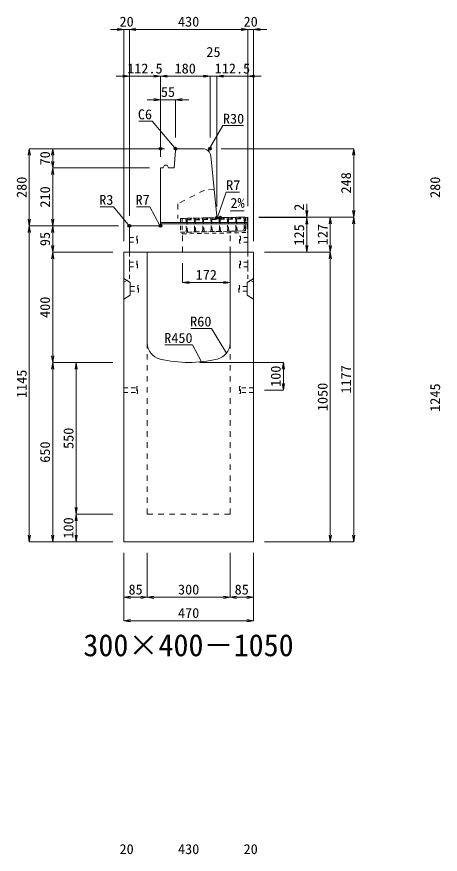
# Model space of a CAD drawing. Units: millimetres at full size; some dimension numbers follow another scale. Extents: x -18734 to 51600, y -18820 to 17820.
# Drawn here: x 7776 to 9313, y -9903 to -6867 of the extents above; entities that cross this region are included whole.
import ezdxf
from ezdxf.enums import TextEntityAlignment as Align

# ---------------------------------------------------------------- set-up
doc = ezdxf.new("R2010")
doc.units = ezdxf.units.MM
doc.header["$LTSCALE"] = 20
doc.header["$PDMODE"] = 32
doc.header["$PDSIZE"] = 10
doc.linetypes.add('USER1', pattern=[2, 1, -1])
doc.linetypes.add('USER2', pattern=[1.35, 0.75, -0.6])
for name, color, linetype, lineweight in [('インサート', 3, 'USER2', 9), ('グレーチング', 7, 'USER2', 5), ('受枠', 3, 'USER2', 9), ('寸法線', 7, 'Continuous', 13), ('引出線', 4, 'Continuous', 13), ('本体', 2, 'Continuous', 13), ('目地', 132, 'Continuous', 5)]:
    doc.layers.add(name, color=color, linetype=linetype, lineweight=lineweight)
doc.layers.add('作業エリア', color=11, linetype='Continuous')
doc.layers.add('文字', color=7, linetype='Continuous')
doc.styles.add('ＭＳ 明朝', font='')
doc.styles.get('ＭＳ 明朝').set_extended_font_data('MS Mincho')

# ---------------------------------------------------------------- blocks, each defined once
blk = doc.blocks.new('open_arrow')
at = {"color": 0, "linetype": 'Continuous', "lineweight": -2}
blk.add_lwpolyline([(7.5, 1.25), (0, 0), (7.5, -1.25)], dxfattribs=at)

msp = doc.modelspace()

# ---------------------------------------------------------------- linework, layer by layer
at = {"layer": 'インサート'}
for p, q in [((8185, -7666.5), (8212, -7666.5)), ((8185, -7666.5), (8185, -7683.5)), ((8215, -7662.5), (8212, -7662.5)), ((8212, -7662.5), (8212, -7687.5)), ((8215, -7687.5), (8215, -7662.5)), ((8585, -7662.5), (8588, -7662.5)), ((8585, -7687.5), (8585, -7662.5)), ((8588, -7662.5), (8588, -7687.5)), ((8615, -7666.5), (8588, -7666.5)), ((8615, -7666.5), (8615, -7683.5)), ((8185, -7683.5), (8212, -7683.5)), ((8212, -7687.5), (8215, -7687.5)), ((8588, -7687.5), (8585, -7687.5)), ((8615, -7683.5), (8588, -7683.5)), ((8185, -7756.5), (8212, -7756.5)), ((8185, -7756.5), (8185, -7773.5)), ((8215, -7752.5), (8212, -7752.5)), ((8212, -7752.5), (8212, -7777.5)), ((8215, -7777.5), (8215, -7752.5)), ((8585, -7752.5), (8588, -7752.5)), ((8585, -7777.5), (8585, -7752.5)), ((8588, -7752.5), (8588, -7777.5)), ((8615, -7756.5), (8588, -7756.5)), ((8615, -7756.5), (8615, -7773.5)), ((8185, -7773.5), (8212, -7773.5)), ((8212, -7777.5), (8215, -7777.5)), ((8588, -7777.5), (8585, -7777.5)), ((8615, -7773.5), (8588, -7773.5)), ((8188.2, -7844.5), (8215.2, -7844.5)), ((8188.2, -7844.5), (8188.2, -7861.5)), ((8188.2, -7861.5), (8215.2, -7861.5)), ((8218.2, -7840.5), (8215.2, -7840.5)), ((8215.2, -7840.5), (8215.2, -7865.5)), ((8218.2, -7865.5), (8218.2, -7840.5)), ((8581.8, -7840.5), (8584.8, -7840.5)), ((8581.8, -7865.5), (8581.8, -7840.5)), ((8584.8, -7840.5), (8584.8, -7865.5)), ((8611.8, -7844.5), (8584.8, -7844.5)), ((8611.8, -7861.5), (8584.8, -7861.5)), ((8611.8, -7844.5), (8611.8, -7861.5)), ((8215.2, -7865.5), (8218.2, -7865.5)), ((8584.8, -7865.5), (8581.8, -7865.5)), ((8165, -8211.5), (8212, -8211.5)), ((8165, -8211.5), (8165, -8228.5)), ((8215, -8207.5), (8212, -8207.5)), ((8212, -8207.5), (8212, -8232.5)), ((8215, -8232.5), (8215, -8207.5)), ((8588, -8207.5), (8585, -8207.5)), ((8585, -8207.5), (8585, -8232.5)), ((8588, -8232.5), (8588, -8207.5)), ((8635, -8211.5), (8588, -8211.5)), ((8635, -8228.5), (8635, -8211.5)), ((8165, -8228.5), (8212, -8228.5)), ((8212, -8232.5), (8215, -8232.5)), ((8585, -8232.5), (8588, -8232.5)), ((8635, -8228.5), (8588, -8228.5))]:
    msp.add_line(p, q, dxfattribs=at)
at = {"layer": 'グレーチング'}
for p, q in [((8389.92, -7597.5), (8604.88, -7593.2)), ((8395.04, -7603.4), (8419.92, -7596.9)), ((8395.04, -7603.4), (8420.04, -7602.9)), ((8425.04, -7602.8), (8449.91, -7596.3)), ((8425.04, -7602.8), (8450.03, -7602.3)), ((8455.03, -7602.2), (8479.91, -7595.7)), ((8455.03, -7602.2), (8480.03, -7601.7)), ((8485.03, -7601.6), (8509.9, -7595.1)), ((8485.03, -7601.6), (8510.02, -7601.1)), ((8515.02, -7601), (8539.89, -7594.5)), ((8515.02, -7601), (8540.01, -7600.5)), ((8545.01, -7600.4), (8569.89, -7593.9)), ((8545.01, -7600.4), (8570.01, -7599.9)), ((8575.01, -7599.8), (8599.88, -7593.3)), ((8575.01, -7599.8), (8600, -7599.3)), ((8390.92, -7647.49), (8605.88, -7643.19))]:
    msp.add_line(p, q, dxfattribs=at)
for points in [[(8389.92, -7597.5), (8394.92, -7597.4), (8395.04, -7603.4), (8394.06, -7604.42), (8394.78, -7640.41), (8395.8, -7641.39), (8395.92, -7647.39), (8390.92, -7647.49), (8390.8, -7641.49), (8391.78, -7640.47), (8391.06, -7604.48), (8390.04, -7603.5)], [(8419.92, -7596.9), (8424.92, -7596.8), (8425.04, -7602.8), (8424.06, -7603.82), (8424.78, -7639.81), (8425.8, -7640.79), (8425.92, -7646.79), (8420.92, -7646.89), (8420.8, -7640.89), (8421.78, -7639.87), (8421.06, -7603.88), (8420.04, -7602.9)], [(8449.91, -7596.3), (8454.91, -7596.2), (8455.03, -7602.2), (8454.05, -7603.22), (8454.77, -7639.21), (8455.79, -7640.19), (8455.91, -7646.19), (8450.91, -7646.29), (8450.79, -7640.29), (8451.77, -7639.27), (8451.05, -7603.28), (8450.03, -7602.3)], [(8479.91, -7595.7), (8484.91, -7595.6), (8485.03, -7601.6), (8484.05, -7602.62), (8484.77, -7638.61), (8485.79, -7639.59), (8485.91, -7645.59), (8480.91, -7645.69), (8480.79, -7639.69), (8481.77, -7638.67), (8481.05, -7602.68), (8480.03, -7601.7)], [(8509.9, -7595.1), (8514.9, -7595), (8515.02, -7601), (8514.04, -7602.02), (8514.76, -7638.01), (8515.78, -7638.99), (8515.9, -7644.99), (8510.9, -7645.09), (8510.78, -7639.09), (8511.76, -7638.07), (8511.04, -7602.08), (8510.02, -7601.1)], [(8539.89, -7594.5), (8544.89, -7594.4), (8545.01, -7600.4), (8544.03, -7601.42), (8544.75, -7637.41), (8545.77, -7638.39), (8545.89, -7644.39), (8540.89, -7644.49), (8540.77, -7638.49), (8541.75, -7637.47), (8541.03, -7601.48), (8540.01, -7600.5)], [(8569.89, -7593.9), (8574.89, -7593.8), (8575.01, -7599.8), (8574.03, -7600.82), (8574.75, -7636.81), (8575.77, -7637.79), (8575.89, -7643.79), (8570.89, -7643.89), (8570.77, -7637.89), (8571.75, -7636.87), (8571.03, -7600.88), (8570.01, -7599.9)], [(8599.88, -7593.3), (8604.88, -7593.2), (8605, -7599.2), (8604.02, -7600.22), (8604.74, -7636.21), (8605.76, -7637.19), (8605.88, -7643.19), (8600.88, -7643.29), (8600.76, -7637.29), (8601.74, -7636.27), (8601.02, -7600.28), (8600, -7599.3)]]:
    msp.add_lwpolyline(points, close=True, dxfattribs=at)
at = {"layer": '作業エリア'}
for p in [(8297.5, -7345), (8352.5, -7345), (8477.5, -7345), (8502.5, -7595), (8515, -7595), (8185, -7625), (8297.5, -7625)]:
    msp.add_point(p, dxfattribs=at)
at = {"layer": '受枠'}
for p, q in [((8369.93, -7597.9), (8612.88, -7593.04)), ((8369.93, -7597.9), (8370.93, -7647.89)), ((8375.93, -7597.78), (8377.05, -7653.77)), ((8606.88, -7593.16), (8607.88, -7643.15)), ((8612.88, -7593.04), (8614, -7649.03)), ((8370.93, -7647.89), (8607.88, -7643.15)), ((8377.05, -7653.77), (8614, -7649.03)), ((8550.89, -7644.29), (8551.01, -7650.29))]:
    msp.add_line(p, q, dxfattribs=at)
at = {"layer": '寸法線'}
for p, q in [((8233, -6912.31), (8117, -6912.31)), ((8165, -7680), (8165, -6912.31)), ((8185, -6912.31), (8615, -6912.31)), ((8185, -7588), (8185, -6912.31)), ((8185, -7588), (8185, -6912.31)), ((8567, -6912.31), (8683, -6912.31)), ((8615, -7553), (8615, -6912.31)), ((8615, -7553), (8615, -6912.31)), ((8635, -7680), (8635, -6912.31)), ((8137, -7082.31), (8297.5, -7082.31)), ((8185, -7588), (8185, -7082.31)), ((8297.5, -7082.31), (8477.5, -7082.31)), ((8297.5, -7375), (8297.5, -7082.31)), ((8297.5, -7375), (8297.5, -7082.31)), ((8429.5, -7082.31), (8550.5, -7082.31)), ((8477.5, -7305), (8477.5, -7082.31)), ((8477.5, -7305), (8477.5, -7082.31)), ((8502.5, -7555), (8502.5, -7082.31)), ((8502.5, -7082.31), (8663, -7082.31)), ((8502.5, -7555), (8502.5, -7082.31)), ((8615, -7553), (8615, -7082.31)), ((8249.5, -7167.31), (8400.5, -7167.31)), ((8297.5, -7375), (8297.5, -7167.31)), ((8352.5, -7305), (8352.5, -7167.31)), ((7822.06, -7625), (7822.06, -7345)), ((8312.5, -7345), (7822.06, -7345)), ((7907.06, -7415), (7907.06, -7345)), ((8312.5, -7345), (7907.06, -7345)), ((8517.5, -7345), (8998.78, -7345)), ((8998.78, -7593), (8998.78, -7345)), ((7907.06, -7625), (7907.06, -7415)), ((8257.5, -7415), (7907.06, -7415)), ((8257.5, -7415), (7907.06, -7415)), ((8828.78, -7643), (8828.78, -7545)), ((8655, -7593), (8998.78, -7593)), ((8655, -7593), (8913.78, -7593)), ((8655, -7593), (8828.78, -7593)), ((8655, -7593), (8998.78, -7593)), ((8655, -7595), (8828.78, -7595)), ((8655, -7595), (8828.78, -7595)), ((8828.78, -7720), (8828.78, -7595)), ((8913.78, -7720), (8913.78, -7593)), ((8998.78, -7593), (8998.78, -8770)), ((7822.06, -8770), (7822.06, -7625)), ((8145, -7625), (7822.06, -7625)), ((8145, -7625), (7822.06, -7625)), ((7907.06, -7720), (7907.06, -7625)), ((8145, -7625), (7907.06, -7625)), ((8145, -7625), (7907.06, -7625)), ((7907.06, -7720), (7907.06, -8120)), ((8125, -7720), (7907.06, -7720)), ((8125, -7720), (7907.06, -7720)), ((8675, -7720), (8913.78, -7720)), ((8675, -7720), (8913.78, -7720)), ((8675, -7720), (8828.78, -7720)), ((8913.78, -7720), (8913.78, -8770)), ((8378, -7760), (8378, -7830.23)), ((8378, -7830.23), (8550, -7830.23)), ((8125, -8120), (7907.06, -8120)), ((7907.06, -8770), (7907.06, -8120)), ((8125, -8120), (7907.06, -8120)), ((7992.06, -8120), (7992.06, -8670)), ((8125, -8120), (7992.06, -8120)), ((8440, -8120), (8743.78, -8120)), ((8743.78, -8120), (8743.78, -8220)), ((8675, -8220), (8743.78, -8220)), ((8125, -8670), (7992.06, -8670)), ((7992.06, -8670), (7992.06, -8770)), ((8125, -8670), (7992.06, -8670)), ((8125, -8770), (7822.06, -8770)), ((8125, -8770), (7907.06, -8770)), ((8125, -8770), (7992.06, -8770)), ((8675, -8770), (8913.78, -8770)), ((8675, -8770), (8998.78, -8770)), ((8165, -8810), (8165, -8971.16)), ((8165, -8810), (8165, -9056.16)), ((8250, -8810), (8250, -8971.16)), ((8250, -8810), (8250, -8971.16)), ((8550, -8810), (8550, -8971.16)), ((8550, -8810), (8550, -8971.16)), ((8635, -8810), (8635, -8971.16)), ((8635, -8810), (8635, -9056.16)), ((8165, -8971.16), (8250, -8971.16)), ((8250, -8971.16), (8550, -8971.16)), ((8550, -8971.16), (8635, -8971.16)), ((8165, -9056.16), (8635, -9056.16))]:
    msp.add_line(p, q, dxfattribs=at)
at = {"layer": '引出線'}
for points in [[(8355.29, -7347.99), (8267.27, -7245.82), (8218.92, -7245.82)], [(8470.48, -7352.76), (8524.33, -7261.36), (8599, -7261.36)], [(8504.14, -7593.19), (8536.08, -7502.42), (8584.01, -7502.42)], [(8185.88, -7625.88), (8127.15, -7555.51), (8079.43, -7555.51)], [(8295.45, -7622.95), (8258.75, -7555.51), (8210.82, -7555.51)], [(8552.12, -7570.88), (8600.83, -7569.9), (8552.08, -7570.88)], [(8537.07, -8086.68), (8482.66, -7996.79), (8407.98, -7996.79)], [(8446.44, -8117.6), (8414.22, -8056.45), (8313.21, -8056.45)]]:
    msp.add_lwpolyline(points, dxfattribs=at)
at = {"layer": '本体'}
for p, q in [((8352.07, -7350.98), (8358.5, -7345)), ((8358.5, -7345), (8450.35, -7345)), ((8347.5, -7415), (8352.07, -7350.98)), ((8480.2, -7372.01), (8501.87, -7588.7)), ((8307.5, -7415), (8312.5, -7405)), ((8312.5, -7405), (8322.5, -7405)), ((8322.5, -7405), (8327.5, -7415)), ((8297.5, -7415), (8297.5, -7618)), ((8297.5, -7415), (8307.5, -7415)), ((8327.5, -7415), (8347.5, -7415)), ((8515, -7595), (8508.83, -7595)), ((8615, -7593), (8515, -7595)), ((8615, -7593), (8615, -7720)), ((8185, -7628), (8185, -7720)), ((8290.5, -7625), (8188, -7625)), ((8165, -7720), (8165, -8770)), ((8165, -7720), (8250, -7720)), ((8185, -7720), (8615, -7720)), ((8250, -7720), (8250, -8049.47)), ((8550, -7720), (8635, -7720)), ((8550, -7720), (8550, -8049.47)), ((8635, -7720), (8635, -8770)), ((8165, -8770), (8635, -8770))]:
    msp.add_line(p, q, dxfattribs=at)
at = {"layer": '本体', "linetype": 'USER1'}
for p, q in [((8457.5, -7495), (8360.5, -7545)), ((8492.2, -7492), (8457.5, -7495)), ((8360.5, -7545), (8360.5, -7598.09)), ((8515, -7595), (8360.5, -7598.09)), ((8378, -7720), (8378, -7647.75)), ((8550, -7720), (8550, -7644.31))]:
    msp.add_line(p, q, dxfattribs=at)
at = {"layer": '本体', "linetype": 'USER2', "lineweight": 9}
for p, q in [((8185, -7817), (8185, -7720)), ((8615, -7817), (8615, -7720)), ((8165, -7829.5), (8185, -7817)), ((8635, -7829.5), (8615, -7817))]:
    msp.add_line(p, q, dxfattribs=at)
at = {"layer": '本体', "lineweight": 9}
for p, q in [((8165, -7816), (8188.2, -7830.5)), ((8188.2, -7830.5), (8188.2, -7875.5)), ((8634.58, -7816.26), (8611.8, -7830.5)), ((8611.8, -7830.5), (8611.8, -7875.5)), ((8188.2, -7875.5), (8165, -7890)), ((8611.8, -7875.5), (8635, -7890))]:
    msp.add_line(p, q, dxfattribs=at)
at = {"layer": '本体', "linetype": 'USER1', "lineweight": 15}
for p, q in [((8250, -8049.47), (8250, -8670)), ((8550, -8049.47), (8550, -8670)), ((8250, -8670), (8550, -8670))]:
    msp.add_line(p, q, dxfattribs=at)
at = {"layer": '本体'}
for centre, radius, start, end in [((8450.35, -7375), 30, 5.71059, 90), ((8508.83, -7588), 7, 185.71059, 270), ((8290.5, -7618), 7, 270, 0), ((8188, -7628), 3, 90, 180), ((8310, -8049.47), 60, 180, 256.65764), ((8490, -8049.47), 60, 283.34236, 0), ((8400, -7670), 450, 256.65764, 283.34236)]:
    msp.add_arc(centre, radius, start, end, dxfattribs=at)
at = {"layer": '目地'}
for p, q in [((8615, -7613), (8297.5, -7613)), ((8615, -7617), (8297.5, -7617))]:
    msp.add_line(p, q, dxfattribs=at)

# ---------------------------------------------------------------- block references
at = {"layer": '寸法線', "xscale": 3.2, "yscale": 3.2}
for p, rotation in [((8165, -6912.31), 180), ((8615, -6912.31), 180), ((8615, -6912.31), 180), ((8185, -7082.31), 180), ((8297.5, -7082.31), 180), ((8477.5, -7082.31), 180), ((8477.5, -7082.31), 180), ((8297.5, -7167.31), 180), ((7822.06, -7345), 270), ((7907.06, -7345), 270), ((8998.78, -7345), 270), ((7907.06, -7415), 90), ((7907.06, -7415), 270), ((8828.78, -7593), 90), ((8998.78, -7593), 90), ((7822.06, -7625), 90), ((7907.06, -7625), 90), ((8828.78, -7595), 270), ((8828.78, -7595), 270), ((8913.78, -7593), 270), ((8998.78, -7593), 270), ((7822.06, -7625), 270), ((7907.06, -7625), 270), ((7907.06, -7720), 90), ((8828.78, -7720), 90), ((8913.78, -7720), 90), ((7907.06, -7720), 270), ((8913.78, -7720), 270), ((8550, -7830.23), 180), ((7907.06, -8120), 90), ((7907.06, -8120), 270), ((7992.06, -8120), 270), ((8743.78, -8120), 270), ((8743.78, -8220), 90), ((7992.06, -8670), 90), ((7992.06, -8670), 270), ((7822.06, -8770), 90), ((7907.06, -8770), 90), ((7992.06, -8770), 90), ((8913.78, -8770), 90), ((8998.78, -8770), 90), ((8250, -8971.16), 180), ((8550, -8971.16), 180), ((8635, -8971.16), 180), ((8635, -9056.16), 180)]:
    msp.add_blockref('open_arrow', p, dxfattribs=dict(at, rotation=rotation))
for p in [(8185, -6912.31), (8185, -6912.31), (8635, -6912.31), (8297.5, -7082.31), (8502.5, -7082.31), (8502.5, -7082.31), (8615, -7082.31), (8352.5, -7167.31), (8378, -7830.23), (8165, -8971.16), (8250, -8971.16), (8550, -8971.16), (8165, -9056.16)]:
    msp.add_blockref('open_arrow', p, dxfattribs=at)
at = {"layer": '引出線', "xscale": 0.0533, "yscale": 0.0533}
for p, rotation in [((8355.29, -7347.99), 130.7), ((8470.48, -7352.76), 59.5), ((8552.12, -7570.88), 1.1), ((8504.14, -7593.19), 70.6), ((8185.88, -7625.88), 129.8), ((8295.45, -7622.95), 118.6), ((8537.07, -8086.68), 121.2), ((8446.44, -8117.6), 117.8)]:
    msp.add_blockref('open_arrow', p, dxfattribs=dict(at, rotation=rotation))

# ---------------------------------------------------------------- texts
at = {"layer": '寸法線', "style": 'ＭＳ 明朝', "width": 1.05}
for s, p in [('20', (8175, -6884.31)), ('430', (8400, -6884.31)), ('20', (8625, -6884.31)), ('25', (8490, -6994.31)), ('112.5', (8241.25, -7054.31)), ('180', (8387.5, -7054.31)), ('112.5', (8558.75, -7054.31)), ('55', (8325, -7139.31)), ('172', (8464, -7802.23)), ('85', (8207.5, -8943.16)), ('300', (8400, -8943.16)), ('85', (8592.5, -8943.16)), ('470', (8400, -9028.16)), ('20', (8175, -9884.31)), ('430', (8400, -9884.31)), ('20', (8625, -9884.31))]:
    msp.add_text(s, height=36.03, dxfattribs=at).set_placement(p, align=Align.MIDDLE_CENTER)
for s, p in [('70', (7879.06, -7380)), ('248', (8970.78, -7469)), ('280', (7794.06, -7485)), ('280', (9294.06, -7485)), ('210', (7879.06, -7520)), ('2', (8800.78, -7557.41)), ('127', (8885.78, -7656.5)), ('95', (7879.06, -7672.5)), ('125', (8800.78, -7657.5)), ('400', (7879.06, -7920)), ('100', (8715.78, -8170)), ('1177', (8970.78, -8181.5)), ('1145', (7794.06, -8197.5)), ('1050', (8885.78, -8245)), ('1245', (9294.06, -8247.5)), ('550', (7964.06, -8395)), ('650', (7879.06, -8445)), ('100', (7964.06, -8720))]:
    msp.add_text(s, height=36.03, rotation=90, dxfattribs=at).set_placement(p, align=Align.MIDDLE_CENTER)
at = {"layer": '引出線', "style": 'ＭＳ 明朝', "width": 1.05}
for s, p in [('C6', (8267.27, -7202.62)), ('R3', (8127.15, -7512.31)), ('R7', (8258.75, -7512.31)), ('R60', (8482.66, -7953.59)), ('R450', (8414.22, -8013.25))]:
    msp.add_text(s, height=36.03, dxfattribs=at).set_placement(p, align=Align.TOP_RIGHT)
for s, p in [('R30', (8524.33, -7218.16)), ('R7', (8536.08, -7459.22))]:
    msp.add_text(s, height=36.03, dxfattribs=at).set_placement(p, align=Align.TOP_LEFT)
msp.add_text('2%', height=36.03, rotation=1.146, dxfattribs=at).set_placement((8551.15, -7523.98), align=Align.TOP_LEFT)
at = {"layer": '文字', "style": 'ＭＳ 明朝'}
msp.add_text('300×400－1050', height=80.06, dxfattribs=at).set_placement((8399.52, -9144.97), align=Align.MIDDLE_CENTER)

doc.saveas('drawing.dxf')
